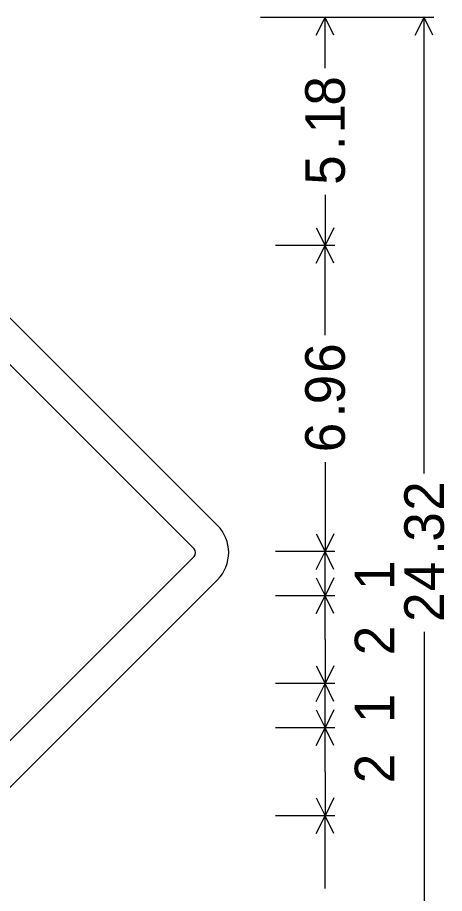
# Model space of a CAD drawing. Extents: x -16.4 to 34, y -1.4 to 22.
# Drawn here: x 4.644 to 5.452, y 3.898 to 5.556 of the extents above; entities that cross this region are included whole.
import ezdxf

# ---------------------------------------------------------------- set-up
doc = ezdxf.new("R2010")
doc.units = 0
doc.layers.add('SV_X_Control_Cells_Found', color=7, linetype='Continuous')

msp = doc.modelspace()

# ---------------------------------------------------------------- linework, layer by layer
at = {"layer": 'SV_X_Control_Cells_Found'}
for p, q in [((5.4317, 5.5565), (5.1036, 5.5565)), ((5.2442, 5.5565), (5.1317, 5.5565)), ((5.2087, 5.5229), (5.2255, 5.5565)), ((5.2255, 5.4603), (5.2255, 5.5565)), ((5.2423, 5.5229), (5.2255, 5.5565)), ((5.3962, 5.5229), (5.413, 5.5565)), ((5.413, 4.6932), (5.413, 5.5565)), ((5.4298, 5.5229), (5.413, 5.5565)), ((5.0219, 4.5948), (4.1232, 5.4935)), ((4.079, 5.4493), (4.9777, 4.5506)), ((5.2255, 5.2209), (5.2255, 5.1247)), ((5.2087, 5.1583), (5.2255, 5.1247)), ((5.2423, 5.1583), (5.2255, 5.1247)), ((5.2442, 5.1247), (5.1317, 5.1247)), ((5.2087, 5.0912), (5.2255, 5.1247)), ((5.2255, 4.9552), (5.2255, 5.1247)), ((5.2423, 5.0912), (5.2255, 5.1247)), ((5.2255, 4.7147), (5.2255, 4.5452)), ((5.2087, 4.5787), (5.2255, 4.5452)), ((5.2423, 4.5787), (5.2255, 4.5452)), ((5.2442, 4.5452), (5.1317, 4.5452)), ((5.2087, 4.5116), (5.2255, 4.5452)), ((5.2423, 4.5116), (5.2255, 4.5452)), ((5.2255, 4.4618), (5.2255, 4.5452)), ((4.9777, 4.5359), (4.079, 3.6373)), ((5.2087, 4.4954), (5.2255, 4.4618)), ((5.2423, 4.4954), (5.2255, 4.4618)), ((4.1232, 3.5931), (5.0219, 4.4917)), ((5.2442, 4.4618), (5.1317, 4.4618)), ((5.2087, 4.4283), (5.2255, 4.4618)), ((5.2255, 4.3785), (5.2255, 4.4618)), ((5.2423, 4.4283), (5.2255, 4.4618)), ((5.413, 4.3934), (5.413, 3.5301)), ((5.2255, 4.3785), (5.2255, 4.2952)), ((5.2087, 4.3287), (5.2255, 4.2952)), ((5.2423, 4.3287), (5.2255, 4.2952)), ((5.2442, 4.2952), (5.1317, 4.2952)), ((5.2087, 4.2616), (5.2255, 4.2952)), ((5.2255, 4.2118), (5.2255, 4.2952)), ((5.2423, 4.2616), (5.2255, 4.2952)), ((5.2087, 4.2454), (5.2255, 4.2118)), ((5.2423, 4.2454), (5.2255, 4.2118)), ((5.2442, 4.2118), (5.1317, 4.2118)), ((5.2087, 4.1783), (5.2255, 4.2118)), ((5.2255, 4.1285), (5.2255, 4.2118)), ((5.2423, 4.1783), (5.2255, 4.2118)), ((5.2255, 4.1285), (5.2255, 4.0452)), ((5.2087, 4.0787), (5.2255, 4.0452)), ((5.2423, 4.0787), (5.2255, 4.0452)), ((5.2442, 4.0452), (5.1317, 4.0452)), ((5.2442, 4.0452), (5.1317, 4.0452)), ((5.2087, 4.0116), (5.2255, 4.0452)), ((5.2255, 3.9075), (5.2255, 4.0452)), ((5.2423, 4.0116), (5.2255, 4.0452))]:
    msp.add_line(p, q, dxfattribs=at)
for radius in [0.0729, 0.0104]:
    msp.add_arc((4.9703, 4.5433), radius, 315, 45, dxfattribs=at)

# ---------------------------------------------------------------- texts
for s, p in [('8', (5.263, 5.3897)), ('1', (5.263, 5.3371)), ('.', (5.263, 5.3053)), ('5', (5.263, 5.2397)), ('6', (5.263, 4.8838)), ('9', (5.263, 4.8241)), ('.', (5.263, 4.7994)), ('6', (5.263, 4.7334)), ('2', (5.4505, 4.6226)), ('3', (5.4505, 4.5641)), ('.', (5.4505, 4.539)), ('1', (5.3567, 4.4726)), ('4', (5.4505, 4.4702)), ('2', (5.4505, 4.4121)), ('2', (5.3567, 4.349)), ('1', (5.3567, 4.2206)), ('2', (5.3567, 4.1066))]:
    msp.add_text(s, height=0.075, rotation=90, dxfattribs=at).set_placement(p)

doc.saveas('drawing.dxf')
